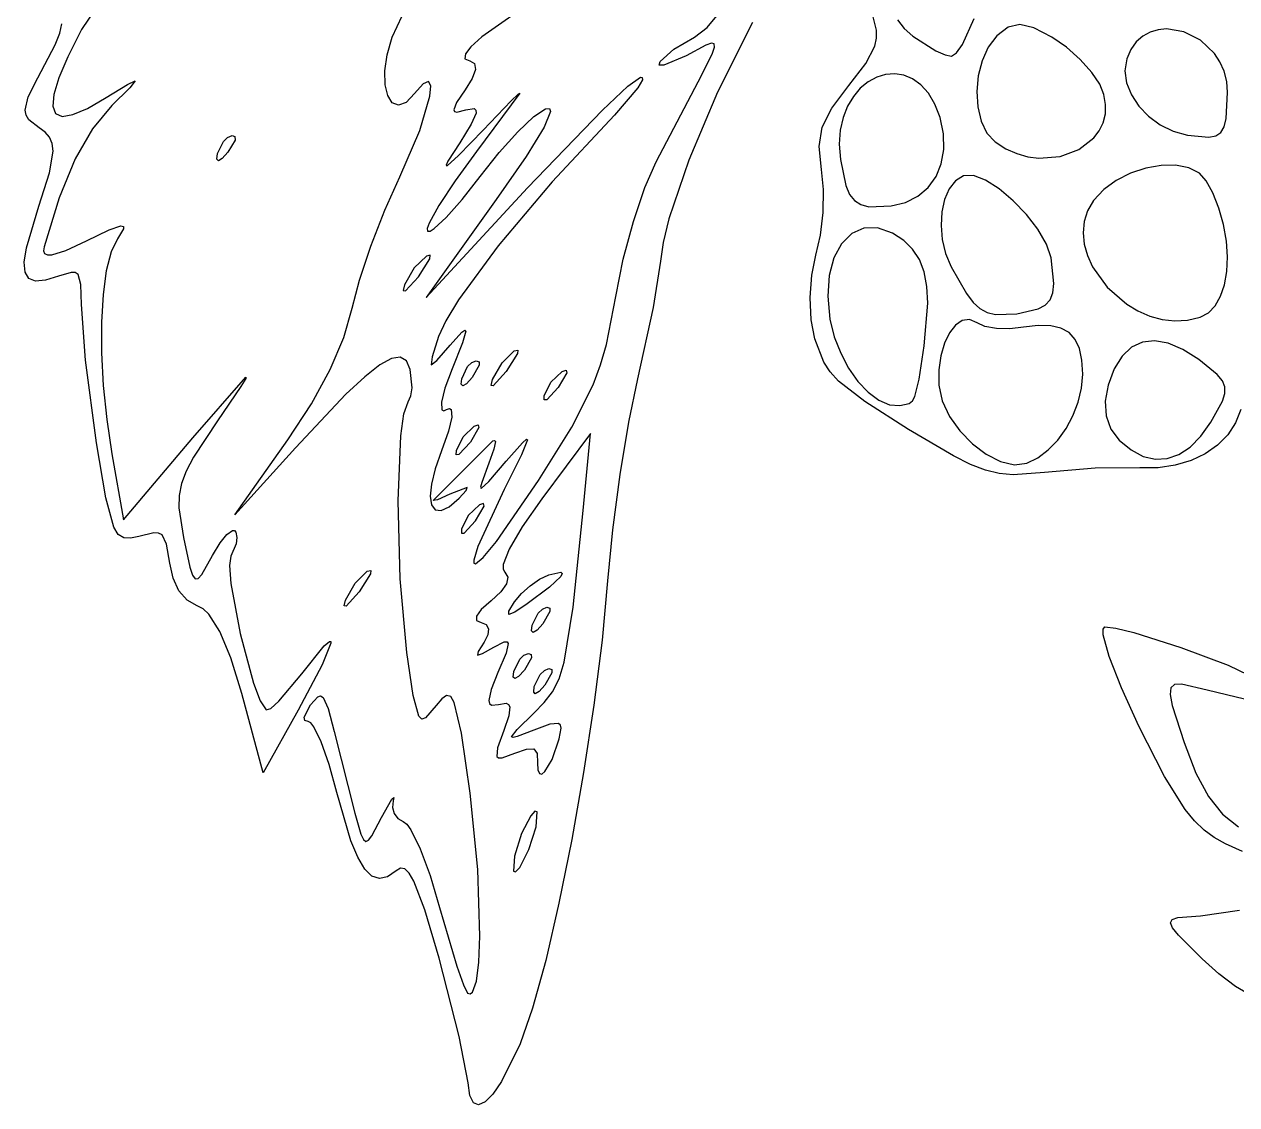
# Model space of a CAD drawing. Extents: x 9 to 1857, y 16 to 982.
# Drawn here: x 195.1 to 307.9, y 402.6 to 503.2 of the extents above; entities that cross this region are included whole.
import ezdxf

# ---------------------------------------------------------------- set-up
doc = ezdxf.new("R2010")
doc.units = 0

msp = doc.modelspace()

# ---------------------------------------------------------------- linework, layer by layer
at = {"layer": 'Layer 1'}
for p, q in [((242.727232, 505.597712), (237.65612, 502.01877)), ((201.723846, 504.63186), (200.42228, 502.717039)), ((258.625639, 502.88313), (260.011327, 504.550705)), ((229.32903, 501.99306), (230.262135, 503.988825)), ((262.85121, 503.35956), (259.603875, 496.871345)), ((274.405523, 502.637199), (274.00337, 504.26763)), ((276.357806, 503.614512), (276.972275, 502.799425)), ((282.381848, 501.322005), (283.480519, 503.739495)), ((197.952912, 501.269263), (198.385935, 502.36106)), ((198.385935, 502.36106), (198.573371, 503.220336)), ((200.42228, 502.717039), (199.12575, 500.16831)), ((257.44311, 501.98659), (258.625639, 502.88313)), ((274.399042, 501.89638), (274.405523, 502.637199)), ((276.972275, 502.799425), (277.77474, 502.07929)), ((285.60553, 502.13038), (284.800053, 501.075036)), ((286.649898, 502.926444), (285.60553, 502.13038)), ((287.747694, 503.173874), (286.649898, 502.926444)), ((289.048827, 502.869085), (287.747694, 503.173874)), ((290.70321, 502.00849), (289.048827, 502.869085)), ((299.859295, 502.466188), (299.174954, 502.090263)), ((300.604531, 502.687451), (299.859295, 502.466188)), ((301.390549, 502.760771), (300.604531, 502.687451)), ((303.00448, 502.490446), (301.390549, 502.760771)), ((304.540184, 501.708952), (303.00448, 502.490446)), ((196.33464, 498.21036), (197.952912, 501.269263)), ((228.846534, 500.363512), (229.32903, 501.99306)), ((236.65476, 501.10945), (236.133914, 500.429757)), ((237.65612, 502.01877), (236.65476, 501.10945)), ((255.53054, 500.883567), (257.44311, 501.98659)), ((258.523112, 501.239103), (256.67003, 500.27016)), ((259.035661, 501.421841), (258.523112, 501.239103)), ((259.295407, 501.375426), (259.035661, 501.421841)), ((259.12606, 500.511139), (259.319743, 501.078859)), ((259.319743, 501.078859), (259.295407, 501.375426)), ((273.409723, 499.536672), (274.238674, 501.156844)), ((274.238674, 501.156844), (274.399042, 501.89638)), ((277.77474, 502.07929), (279.926525, 500.725307)), ((281.840363, 500.548754), (282.381848, 501.322005)), ((284.800053, 501.075036), (284.216323, 499.799606)), ((292.061905, 501.052269), (290.70321, 502.00849)), ((293.357391, 499.905241), (292.061905, 501.052269)), ((298.571621, 501.55296), (298.069409, 500.847561)), ((299.174954, 502.090263), (298.571621, 501.55296)), ((305.836757, 500.470027), (304.540184, 501.708952)), ((199.12575, 500.16831), (198.301146, 498.200589)), ((228.634412, 498.865737), (228.846534, 500.363512)), ((236.133914, 500.429757), (236.097161, 499.986896)), ((236.097161, 499.986896), (236.54808, 499.78807)), ((254.24902, 499.71429), (255.53054, 500.883567)), ((256.67003, 500.27016), (254.616945, 499.375777)), ((258.15421, 498.47825), (259.12606, 500.511139)), ((279.926525, 500.725307), (280.793593, 500.339508)), ((280.793593, 500.339508), (281.3644, 500.2288)), ((281.3644, 500.2288), (281.840363, 500.548754)), ((294.443029, 498.711558), (293.357391, 499.905241)), ((297.68843, 499.96735), (297.518146, 498.873972)), ((298.069409, 500.847561), (297.68843, 499.96735)), ((306.345088, 499.69582), (305.836757, 500.470027)), ((228.663658, 497.572802), (228.634412, 498.865737)), ((236.54808, 499.78807), (236.995231, 499.543686)), ((237.065997, 498.980327), (236.768496, 498.147932)), ((236.995231, 499.543686), (237.065997, 498.980327)), ((254.182618, 499.381801), (254.24902, 499.71429)), ((254.616945, 499.375777), (254.182618, 499.381801)), ((271.82557, 497.48679), (273.409723, 499.536672)), ((284.216323, 499.799606), (283.855695, 498.388266)), ((297.518146, 498.873972), (297.670596, 497.74905)), ((306.733297, 498.827407), (306.345088, 499.69582)), ((306.981272, 497.871504), (306.733297, 498.827407)), ((195.452109, 496.453386), (196.33464, 498.21036)), ((198.301146, 498.200589), (197.834828, 496.665075)), ((204.697798, 497.588418), (205.413517, 497.920019)), ((205.413517, 497.920019), (204.909568, 497.293403)), ((232.218558, 497.659009), (231.41518, 496.73806)), ((232.713532, 497.871314), (232.218558, 497.659009)), ((232.915009, 497.459187), (232.713532, 497.871314)), ((236.768496, 498.147932), (236.11084, 497.09644)), ((251.26494, 497.434207), (252.44601, 498.27895)), ((252.6036, 498.031728), (252.198197, 497.283205)), ((252.44601, 498.27895), (252.60016, 498.225248)), ((252.60016, 498.225248), (252.6036, 498.031728)), ((253.89676, 490.3946), (258.15421, 498.47825)), ((273.620289, 497.838364), (272.888378, 497.23922)), ((274.413641, 498.268687), (273.620289, 497.838364)), ((275.246199, 498.520856), (274.413641, 498.268687)), ((276.095724, 498.585534), (275.246199, 498.520856)), ((276.93998, 498.453389), (276.095724, 498.585534)), ((277.756728, 498.115085), (276.93998, 498.453389)), ((278.523731, 497.561289), (277.756728, 498.115085)), ((283.855695, 498.388266), (283.719522, 496.925191)), ((295.17218, 497.61537), (294.443029, 498.711558)), ((295.552007, 496.652522), (295.17218, 497.61537)), ((295.17218, 497.61537), (295.17218, 497.61537)), ((297.670596, 497.74905), (298.109812, 496.637717)), ((307.0689, 496.83483), (306.981272, 497.871504)), ((197.834828, 496.665075), (197.729523, 495.558882)), ((202.71354, 496.36668), (204.697798, 497.588418)), ((204.909568, 497.293403), (203.23482, 495.64049)), ((228.905266, 496.557774), (228.663658, 497.572802)), ((229.330229, 495.893718), (228.905266, 496.557774)), ((231.41518, 496.73806), (230.614192, 495.910795)), ((231.907542, 493.318348), (232.837897, 496.506841)), ((232.837897, 496.506841), (232.915009, 497.459187)), ((236.11084, 497.09644), (235.304386, 495.89896)), ((241.207586, 496.772359), (237.17481, 491.35462)), ((240.400254, 496.069741), (241.033252, 496.685941)), ((241.033252, 496.685941), (241.207586, 496.772359)), ((248.883705, 495.209561), (251.26494, 497.434207)), ((252.198197, 497.283205), (250.0172, 494.746)), ((259.603875, 496.871345), (256.926501, 490.56043)), ((270.231015, 495.397295), (271.82557, 497.48679)), ((272.240148, 496.480589), (271.697834, 495.571806)), ((272.888378, 497.23922), (272.240148, 496.480589)), ((279.218753, 496.782666), (278.523731, 497.561289)), ((279.819555, 495.769881), (279.218753, 496.782666)), ((283.719522, 496.925191), (283.809159, 495.494559)), ((295.719337, 495.728584), (295.552007, 496.652522)), ((298.109812, 496.637717), (298.79983, 495.585106)), ((306.948871, 494.432), (307.0689, 496.83483)), ((307.0689, 496.83483), (307.0689, 496.83483)), ((195.178046, 495.214769), (195.452109, 496.453386)), ((197.729523, 495.558882), (197.987955, 494.879122)), ((199.606927, 494.787356), (200.972916, 495.369575)), ((200.972916, 495.369575), (202.71354, 496.36668)), ((203.23482, 495.64049), (201.422057, 493.476789)), ((229.90954, 495.653703), (229.330229, 495.893718)), ((230.614192, 495.910795), (229.90954, 495.653703)), ((235.304386, 495.89896), (235.045149, 495.226619)), ((236.17644, 495.22633), (236.953712, 495.351121)), ((236.953712, 495.351121), (237.116612, 495.212617)), ((237.78696, 493.34111), (240.400254, 496.069741)), ((269.347557, 493.615851), (270.231015, 495.397295)), ((271.697834, 495.571806), (271.283675, 494.522205)), ((280.3039, 494.5136), (279.819555, 495.769881)), ((283.809159, 495.494559), (284.125958, 494.180544)), ((295.691487, 494.853126), (295.719337, 495.728584)), ((298.79983, 495.585106), (299.704684, 494.63635)), ((195.270979, 494.731774), (195.178046, 495.214769)), ((195.518175, 494.308684), (195.270979, 494.731774)), ((196.47822, 493.54931), (195.518175, 494.308684)), ((197.987955, 494.879122), (198.612848, 494.62291)), ((198.612848, 494.62291), (199.606927, 494.787356)), ((235.045149, 495.226619), (235.12137, 495.069326)), ((235.12137, 495.069326), (235.335157, 495.02166)), ((235.335157, 495.02166), (236.17644, 495.22633)), ((237.12689, 494.928669), (236.683185, 493.889902)), ((237.116612, 495.212617), (237.12689, 494.928669)), ((241.009255, 493.194477), (242.515677, 494.614314)), ((241.90431, 487.97315), (248.883705, 495.209561)), ((242.515677, 494.614314), (243.59001, 495.3177)), ((244.057471, 495.07295), (243.465627, 493.616619)), ((243.59001, 495.3177), (243.954533, 495.343793)), ((243.954533, 495.343793), (244.057471, 495.07295)), ((250.0172, 494.746), (244.216019, 488.514864)), ((271.283675, 494.522205), (271.019908, 493.341121)), ((280.62731, 492.984077), (280.3039, 494.5136)), ((280.3039, 494.5136), (280.3039, 494.5136)), ((295.485772, 494.035722), (295.691487, 494.853126)), ((299.704684, 494.63635), (300.788407, 493.836582)), ((306.755769, 493.657236), (306.948871, 494.432)), ((197.04334, 493.149248), (196.47822, 493.54931)), ((197.446233, 492.682616), (197.04334, 493.149248)), ((201.422057, 493.476789), (199.817272, 490.66777)), ((230.04173, 488.97954), (231.907542, 493.318348)), ((235.493734, 490.970328), (237.78696, 493.34111)), ((236.683185, 493.889902), (235.60981, 492.16575)), ((239.270685, 491.264412), (241.009255, 493.194477)), ((243.465627, 493.616619), (241.788553, 490.901036)), ((269.068859, 491.81464), (269.347557, 493.615851)), ((271.019908, 493.341121), (270.928771, 492.037888)), ((284.125958, 494.180544), (284.671274, 493.067322)), ((294.610006, 492.613357), (295.119506, 493.285941)), ((295.119506, 493.285941), (295.485772, 494.035722)), ((300.788407, 493.836582), (302.015034, 493.230935)), ((302.015034, 493.230935), (303.3486, 492.86454)), ((305.964542, 492.812836), (306.436916, 493.127392)), ((306.436916, 493.127392), (306.755769, 493.657236)), ((197.686731, 492.109792), (197.446233, 492.682616)), ((197.764666, 491.391155), (197.686731, 492.109792)), ((213.06772, 491.15756), (213.618258, 492.287913)), ((213.618258, 492.287913), (214.008884, 492.659179)), ((214.008884, 492.659179), (214.41736, 492.82809)), ((214.710304, 492.422016), (214.04384, 491.27744)), ((214.41736, 492.82809), (214.689887, 492.742805)), ((214.689887, 492.742805), (214.710304, 492.422016)), ((235.60981, 492.16575), (234.513147, 490.440947)), ((270.928771, 492.037888), (271.0325, 490.62184)), ((280.662231, 491.537431), (280.62731, 492.984077)), ((284.671274, 493.067322), (285.44646, 492.23907)), ((285.44646, 492.23907), (286.435966, 491.613251)), ((293.230563, 491.538064), (294.610006, 492.613357)), ((303.3486, 492.86454), (305.310878, 492.683932)), ((305.310878, 492.683932), (305.964542, 492.812836)), ((197.432176, 489.357959), (197.764666, 491.391155)), ((213.009059, 490.635934), (213.06768, 491.15759)), ((213.06768, 491.15759), (213.06772, 491.15756)), ((214.04384, 491.27744), (213.513298, 490.697845)), ((234.438459, 490.02304), (235.493734, 490.970328)), ((237.17481, 491.35462), (235.183016, 488.636973)), ((237.49991, 489.03034), (239.270685, 491.264412)), ((241.788553, 490.901036), (239.00032, 486.87853)), ((269.28858, 489.66584), (269.068859, 491.81464)), ((280.425314, 490.203734), (280.662231, 491.537431)), ((286.435966, 491.613251), (287.45539, 491.160344)), ((287.45539, 491.160344), (288.487417, 490.870779)), ((288.487417, 490.870779), (289.514732, 490.734984)), ((289.514732, 490.734984), (291.485964, 490.886415)), ((291.485964, 490.886415), (293.230563, 491.538064)), ((199.817272, 490.66777), (198.343157, 487.052111)), ((213.162985, 490.483348), (213.009059, 490.635934)), ((213.513298, 490.697845), (213.162985, 490.483348)), ((234.513147, 490.440947), (234.341307, 490.064988)), ((234.341307, 490.064988), (234.438459, 490.02304)), ((252.830692, 488.007259), (253.89676, 490.3946)), ((256.926501, 490.56043), (255.075735, 485.09433)), ((271.0325, 490.62184), (271.537246, 488.178299)), ((279.933211, 489.013059), (280.425314, 490.203734)), ((299.447724, 489.799974), (298.036473, 489.328633)), ((300.869359, 490.054262), (299.447724, 489.799974)), ((302.228049, 490.072714), (300.869359, 490.054262)), ((303.450463, 489.836548), (302.228049, 490.072714)), ((304.46327, 489.32698), (303.450463, 489.836548)), ((196.44742, 486.26606), (197.432176, 489.357959)), ((228.645353, 485.880199), (230.04173, 488.97954)), ((235.183016, 488.636973), (233.659245, 486.332672)), ((235.823985, 486.890615), (237.49991, 489.03034)), ((269.465802, 487.806822), (269.28858, 489.66584)), ((279.202573, 487.995477), (279.933211, 489.013059)), ((281.748881, 488.625914), (281.159012, 487.86971)), ((282.49362, 489.09463), (281.748881, 488.625914)), ((283.409845, 489.11819), (282.49362, 489.09463)), ((284.552361, 488.676756), (283.409845, 489.11819)), ((285.822653, 487.862825), (284.552361, 488.676756)), ((296.708939, 488.659024), (295.538451, 487.809928)), ((298.036473, 489.328633), (296.708939, 488.659024)), ((305.063983, 488.636272), (304.46327, 489.32698)), ((305.684596, 487.505225), (305.063983, 488.636272)), ((232.4915, 477.76925), (241.90431, 487.97315)), ((244.216019, 488.514864), (239.19902, 482.560079)), ((251.767595, 484.848), (252.830692, 488.007259)), ((269.424531, 485.683655), (269.465802, 487.806822)), ((271.537246, 488.178299), (271.887416, 487.361186)), ((278.250051, 487.181062), (279.202573, 487.995477)), ((281.159012, 487.86971), (280.732155, 486.885257)), ((287.122209, 486.768895), (285.822653, 487.862825)), ((295.538451, 487.809928), (294.59834, 486.80013)), ((306.251954, 486.090611), (305.684596, 487.505225)), ((198.343157, 487.052111), (196.9224, 482.46849)), ((239.00032, 486.87853), (232.4915, 477.76925)), ((233.659245, 486.332672), (232.753144, 484.685083)), ((234.344177, 485.217126), (235.823985, 486.890615)), ((271.887416, 487.361186), (272.340441, 486.779171)), ((272.340441, 486.779171), (272.924565, 486.406252)), ((272.924565, 486.406252), (273.66803, 486.216423)), ((275.74596, 486.28202), (277.092296, 486.599886)), ((277.092296, 486.599886), (278.250051, 487.181062)), ((280.732155, 486.885257), (280.476451, 485.731797)), ((288.352515, 485.487463), (287.122209, 486.768895)), ((294.59834, 486.80013), (294.039305, 485.839721)), ((195.278281, 482.375508), (196.44742, 486.26606)), ((227.340384, 482.546271), (228.645353, 485.880199)), ((233.220849, 484.177052), (234.344177, 485.217126)), ((269.182232, 483.557998), (269.424531, 485.683655)), ((273.66803, 486.216423), (275.74596, 486.28202)), ((280.476451, 485.731797), (280.400041, 484.468573)), ((289.415057, 484.111026), (288.352515, 485.487463)), ((294.039305, 485.839721), (293.720166, 484.826161)), ((306.6929, 484.5492), (306.251954, 486.090611)), ((200.86456, 483.03615), (202.970489, 484.07287)), ((202.970489, 484.07287), (204.086922, 484.445975)), ((204.318352, 484.16241), (203.76927, 483.22912)), ((204.086922, 484.445975), (204.306732, 484.385842)), ((204.306732, 484.385842), (204.318352, 484.16241)), ((232.753144, 484.685083), (232.578484, 484.183606)), ((232.578484, 484.183606), (232.61436, 483.93757)), ((232.842977, 483.946788), (233.220849, 484.177052)), ((250.83064, 481.328141), (251.767595, 484.848)), ((255.075735, 485.09433), (254.54053, 482.886684)), ((273.216038, 484.219181), (272.085191, 483.70527)), ((274.498713, 484.250048), (273.216038, 484.219181)), ((275.89442, 483.74467), (274.498713, 484.250048)), ((280.400041, 484.468573), (280.511065, 483.154824)), ((290.211324, 482.732083), (289.415057, 484.111026)), ((293.720166, 484.826161), (293.62322, 483.778852)), ((306.961845, 483.011029), (306.6929, 484.5492)), ((306.6929, 484.5492), (306.6929, 484.5492)), ((198.94441, 482.128428), (200.86456, 483.03615)), ((203.76927, 483.22912), (203.167466, 482.000238)), ((232.61436, 483.93757), (232.842977, 483.946788)), ((268.75637, 481.69151), (269.182232, 483.557998)), ((272.085191, 483.70527), (271.144968, 482.761516)), ((276.925343, 483.064543), (275.89442, 483.74467)), ((277.752423, 482.255368), (276.925343, 483.064543)), ((280.511065, 483.154824), (280.817664, 481.849793)), ((293.62322, 483.778852), (293.730763, 482.717194)), ((307.061679, 481.54466), (306.961845, 483.011029)), ((195.083465, 481.051597), (195.278281, 482.375508)), ((196.9224, 482.46849), (196.876386, 482.093649)), ((196.876386, 482.093649), (196.982115, 481.845863)), ((196.982115, 481.845863), (197.240683, 481.72529)), ((197.65319, 481.732087), (198.94441, 482.128428)), ((203.167466, 482.000238), (202.714554, 480.243857)), ((226.272922, 479.378178), (227.340384, 482.546271)), ((239.19902, 482.560079), (235.495436, 477.547255)), ((254.54053, 482.886684), (254.30822, 481.14056)), ((271.144968, 482.761516), (270.434162, 481.441123)), ((278.382798, 481.291707), (277.752423, 482.255368)), ((280.817664, 481.849793), (281.32798, 480.61272)), ((290.6428, 481.44313), (290.211324, 482.732083)), ((293.730763, 482.717194), (294.025092, 481.660586)), ((195.156835, 480.11184), (195.083465, 481.051597)), ((197.240683, 481.72529), (197.65319, 481.732087)), ((232.505, 481.614), (231.3756, 480.515101)), ((231.76676, 479.69739), (232.821115, 481.364011)), ((232.846456, 481.697546), (232.50495, 481.61404)), ((232.50495, 481.61404), (232.505, 481.614)), ((232.821115, 481.364011), (232.846456, 481.697546)), ((250.143, 477.859), (250.83064, 481.328141)), ((254.30822, 481.14056), (253.623582, 476.81899)), ((268.364836, 479.840533), (268.75637, 481.69151)), ((270.434162, 481.441123), (269.99157, 479.797291)), ((278.823605, 480.148121), (278.382798, 481.291707)), ((290.90068, 479.059442), (290.6428, 481.44313)), ((290.6428, 481.44313), (290.6428, 481.44313)), ((294.025092, 481.660586), (294.488503, 480.628429)), ((306.999865, 480.179833), (307.061679, 481.54466)), ((195.504652, 479.533669), (195.156835, 480.11184)), ((198.25741, 479.743), (197.048678, 479.371816)), ((199.443978, 480.096323), (198.25741, 479.743)), ((199.827089, 480.078644), (199.443978, 480.096323)), ((200.095337, 479.900444), (199.827089, 480.078644)), ((200.363008, 478.9696), (200.095337, 479.900444)), ((202.714554, 480.243857), (202.412677, 478.04164)), ((231.3756, 480.515101), (230.47465, 478.93861)), ((230.549696, 478.370885), (231.76676, 479.69739)), ((268.215979, 477.75711), (268.364836, 479.840533)), ((269.99157, 479.797291), (269.855988, 477.883223)), ((279.08198, 478.799173), (278.823605, 480.148121)), ((281.32798, 480.61272), (282.755068, 478.120112)), ((294.488503, 480.628429), (295.851755, 478.71507)), ((306.783867, 478.946287), (306.999865, 480.179833)), ((196.133179, 479.294517), (195.504652, 479.533669)), ((197.048678, 479.371816), (196.133179, 479.294517)), ((200.39851, 477.11803), (200.363008, 478.9696)), ((225.58907, 476.77634), (226.272922, 479.378178)), ((230.47465, 478.93861), (230.348221, 478.405519)), ((279.165059, 477.219424), (279.08198, 478.799173)), ((290.809095, 478.21067), (290.90068, 479.059442)), ((295.851755, 478.71507), (297.678889, 477.132318)), ((306.421148, 477.873765), (306.783867, 478.946287)), ((202.412677, 478.04164), (202.263975, 475.475245)), ((230.348221, 478.405519), (230.549696, 478.370885)), ((235.495436, 477.547255), (234.30156, 475.60208)), ((249.27296, 473.402617), (250.14308, 477.85872)), ((250.14308, 477.85872), (250.143, 477.859)), ((268.312992, 475.69645), (268.215979, 477.75711)), ((269.855988, 477.883223), (270.06621, 475.75212)), ((282.755068, 478.120112), (283.386048, 477.30141)), ((283.386048, 477.30141), (284.019479, 476.726775)), ((290.096645, 477.056317), (290.546965, 477.552492)), ((290.546965, 477.552492), (290.809095, 478.21067)), ((305.91917, 476.992004), (306.421148, 477.873765)), ((200.794174, 471.916034), (200.39851, 477.11803)), ((224.81074, 474.028309), (225.58907, 476.77634)), ((253.623582, 476.81899), (252.15572, 470.20566)), ((278.83388, 473.26577), (279.165059, 477.219424)), ((284.019479, 476.726775), (284.698479, 476.365457)), ((284.698479, 476.365457), (285.466167, 476.186706)), ((285.466167, 476.186706), (287.44009, 476.2539)), ((287.44009, 476.2539), (289.44049, 476.693554)), ((289.44049, 476.693554), (290.096645, 477.056317)), ((297.678889, 477.132318), (298.722153, 476.513421)), ((298.722153, 476.513421), (299.828277, 476.035376)), ((304.52729, 475.91973), (305.285396, 476.330746)), ((305.285396, 476.330746), (305.91917, 476.992004)), ((202.263975, 475.475245), (202.270591, 472.626335)), ((234.30156, 475.60208), (233.6345, 474.142)), ((268.65907, 473.91376), (268.312992, 475.69645)), ((270.06621, 475.75212), (270.468981, 474.11637)), ((281.743139, 475.192706), (281.178405, 474.474739)), ((282.378786, 475.617396), (281.743139, 475.192706)), ((283.05695, 475.702425), (282.378786, 475.617396)), ((283.74924, 475.40141), (283.05695, 475.702425)), ((284.486459, 475.07657), (283.74924, 475.40141)), ((285.548486, 474.890197), (284.486459, 475.07657)), ((289.449852, 475.153605), (288.07872, 474.98722)), ((290.605614, 475.132284), (289.449852, 475.153605)), ((291.556069, 474.915247), (290.605614, 475.132284)), ((299.828277, 476.035376), (300.979556, 475.717585)), ((300.979556, 475.717585), (302.158287, 475.579446)), ((302.158287, 475.579446), (303.346766, 475.640361)), ((303.346766, 475.640361), (304.52729, 475.91973)), ((223.548192, 471.055055), (224.81074, 474.028309)), ((233.6345, 474.142), (233.04268, 472.230718)), ((234.73054, 473.33255), (235.807874, 474.521497)), ((235.807874, 474.521497), (236.084487, 474.72105)), ((236.188002, 474.635787), (235.880557, 473.546204)), ((236.084487, 474.72105), (236.188002, 474.635787)), ((269.500599, 471.756413), (268.65907, 473.91376)), ((270.468981, 474.11637), (271.059262, 472.574299)), ((281.178405, 474.474739), (280.712976, 473.509877)), ((286.793261, 474.855883), (285.548486, 474.890197)), ((288.07872, 474.98722), (286.793261, 474.855883)), ((292.311283, 474.494485), (291.556069, 474.915247)), ((292.881318, 473.861989), (292.311283, 474.494485)), ((233.487946, 471.901879), (234.73054, 473.33255)), ((235.880557, 473.546204), (234.89517, 471.12353)), ((239.552326, 471.692218), (240.68176, 472.79109)), ((240.68176, 472.79109), (241.023263, 472.874603)), ((241.023263, 472.874603), (240.997917, 472.541074)), ((248.719744, 471.489295), (249.27296, 473.402617)), ((278.366565, 470.162699), (278.83389, 473.2658)), ((278.83389, 473.2658), (278.83388, 473.26577)), ((280.712976, 473.509877), (280.375247, 472.344502)), ((293.27624, 473.009748), (292.881318, 473.861989)), ((293.506112, 471.929755), (293.27624, 473.009748)), ((298.117823, 473.129429), (297.241127, 472.299425)), ((299.132881, 473.610223), (298.117823, 473.129429)), ((300.276865, 473.739142), (299.132881, 473.610223)), ((301.540338, 473.513521), (300.276865, 473.739142)), ((302.913862, 472.930695), (301.540338, 473.513521)), ((304.388, 471.988), (302.913862, 472.930695)), ((201.80678, 464.24923), (200.794174, 471.916034)), ((202.270591, 472.626335), (202.434666, 469.57657)), ((229.257364, 472.091752), (228.168241, 471.495131)), ((230.06972, 472.204129), (229.257364, 472.091752)), ((230.640606, 471.856379), (230.06972, 472.204129)), ((231.00532, 471.07262), (230.640606, 471.856379)), ((233.04268, 472.230718), (232.959577, 471.509306)), ((232.959577, 471.509306), (233.487946, 471.901879)), ((236.341326, 471.331752), (236.731954, 471.703019)), ((236.731954, 471.703019), (237.14043, 471.87193)), ((237.14043, 471.87193), (237.412957, 471.786645)), ((237.412957, 471.786645), (237.433372, 471.465856)), ((238.65141, 470.1157), (239.552326, 471.692218)), ((240.997917, 472.541074), (239.94357, 470.87445)), ((270.082116, 470.857766), (269.500599, 471.756413)), ((271.059262, 472.574299), (271.802085, 471.169091)), ((280.375247, 472.344502), (280.19361, 471.024999)), ((293.581, 470.614), (293.506112, 471.929755)), ((297.241127, 472.299425), (296.51223, 471.122877)), ((306.110269, 470.59201), (304.388, 471.988)), ((304.388, 471.988), (304.388, 471.988)), ((221.809399, 467.872918), (223.548192, 471.055055)), ((228.168241, 471.495131), (226.767053, 470.390147)), ((231.170489, 469.360363), (231.00532, 471.07262)), ((234.89517, 471.12353), (234.222432, 469.328201)), ((235.79078, 470.2014), (236.341326, 471.331752)), ((237.433372, 471.465856), (236.7669, 470.32128)), ((239.94357, 470.87445), (238.726497, 469.547949)), ((244.101747, 469.890958), (245.13083, 470.87048)), ((245.568206, 470.754036), (244.77907, 469.39074)), ((245.13083, 470.87048), (245.508603, 470.992393)), ((245.508603, 470.992393), (245.568206, 470.754036)), ((248.02686, 469.640787), (248.719744, 471.489295)), ((270.863497, 469.989395), (270.082116, 470.857766)), ((271.802085, 471.169091), (272.662483, 469.94393)), ((280.19361, 471.024999), (280.19646, 469.59775)), ((293.472542, 469.317428), (293.581, 470.614)), ((293.581, 470.614), (293.581, 470.614)), ((296.51223, 471.122877), (295.94057, 469.60245)), ((306.584684, 470.016152), (306.110269, 470.59201)), ((202.434666, 469.57657), (202.758341, 466.407611)), ((210.78613, 464.70512), (215.708646, 470.36106)), ((215.239843, 469.478315), (213.05809, 466.28941)), ((215.699633, 470.215816), (215.239843, 469.478315)), ((215.708646, 470.36106), (215.699633, 470.215816)), ((226.767053, 470.390147), (225.018502, 468.752683)), ((235.732125, 469.679774), (235.79074, 470.20143)), ((235.886053, 469.527187), (235.732125, 469.679774)), ((235.79074, 470.20143), (235.79078, 470.2014)), ((236.236364, 469.741685), (235.886053, 469.527187)), ((236.7669, 470.32128), (236.236364, 469.741685)), ((238.525024, 469.58258), (238.65145, 470.11567)), ((238.726497, 469.547949), (238.525024, 469.58258)), ((238.65145, 470.11567), (238.65141, 470.1157)), ((243.46826, 468.61928), (244.101747, 469.890958)), ((246.039392, 465.703199), (248.02686, 469.640787)), ((252.15572, 470.20566), (251.309509, 466.169765)), ((273.303947, 468.074245), (270.863497, 469.989395)), ((272.662483, 469.94393), (273.605486, 468.941999)), ((277.974582, 468.5457), (278.366565, 470.162699)), ((280.19646, 469.59775), (280.508916, 468.140275)), ((295.94057, 469.60245), (295.678505, 468.115372)), ((306.815401, 469.448689), (306.584684, 470.016152)), ((306.813008, 468.834849), (306.815401, 469.448689)), ((225.018502, 468.752683), (220.33812, 463.78384)), ((230.79604, 468.04814), (231.047284, 468.604626)), ((231.047284, 468.604626), (231.170489, 469.360363)), ((234.222432, 469.328201), (233.902014, 468.019802)), ((243.462864, 468.222361), (243.46826, 468.61928)), ((243.46826, 468.61928), (243.46826, 468.61928)), ((244.77907, 469.39074), (243.708206, 468.235506)), ((273.605486, 468.941999), (274.596127, 468.206481)), ((277.741517, 468.133349), (277.974582, 468.5457)), ((293.161671, 468.01889), (293.472542, 469.317428)), ((306.588091, 468.11986), (306.813008, 468.834849)), ((219.60233, 464.49824), (221.809399, 467.872918)), ((230.41072, 466.926577), (230.79604, 468.04814)), ((233.902014, 468.019802), (233.949558, 467.313807)), ((233.949558, 467.313807), (234.116205, 467.222797)), ((234.116205, 467.222797), (234.38071, 467.32569)), ((234.38071, 467.32569), (234.649791, 467.431137)), ((234.649791, 467.431137), (234.822242, 467.342223)), ((234.822242, 467.342223), (234.883812, 466.6359)), ((243.708206, 468.235506), (243.462864, 468.222361)), ((277.37813, 465.4725), (273.303947, 468.074245)), ((274.596127, 468.206481), (275.599437, 467.78056)), ((275.599437, 467.78056), (276.58045, 467.70742)), ((276.58045, 467.70742), (277.448894, 467.899156)), ((277.448894, 467.899156), (277.741517, 468.133349)), ((280.508916, 468.140275), (281.186797, 466.696999)), ((292.672523, 466.756901), (293.161671, 468.01889)), ((295.678505, 468.115372), (295.768461, 466.734879)), ((305.51303, 466.16735), (306.588091, 468.11986)), ((308.29786, 467.34675), (307.814307, 466.096105)), ((202.758341, 466.407611), (203.24376, 463.20112)), ((213.05809, 466.28941), (210.835973, 462.898201)), ((230.12968, 464.882342), (230.41072, 466.926577)), ((234.883812, 466.6359), (234.578547, 465.315897)), ((251.309509, 466.169765), (250.502897, 461.27617)), ((281.186797, 466.696999), (282.149199, 465.339489)), ((292.029238, 465.569975), (292.672523, 466.756901)), ((295.768461, 466.734879), (296.200562, 465.510264)), ((304.57582, 464.842256), (305.51303, 466.16735)), ((307.814307, 466.096105), (307.08467, 464.980428)), ((229.884272, 458.845778), (230.12968, 464.882342)), ((234.578547, 465.315897), (233.91957, 463.49139)), ((235.929444, 464.793448), (236.95853, 465.77297)), ((237.395905, 465.656526), (236.60676, 464.29323)), ((236.95853, 465.77297), (237.336303, 465.894883)), ((237.336303, 465.894883), (237.395905, 465.656526)), ((242.94517, 460.71982), (246.039392, 465.703199)), ((247.76926, 465.09576), (243.26312, 459.03023)), ((247.08311, 457.9486), (247.76926, 465.09576)), ((281.56125, 463.016315), (277.37813, 465.4725)), ((282.149199, 465.339489), (283.315223, 464.139309)), ((291.255952, 464.496628), (292.029238, 465.569975)), ((296.200562, 465.510264), (296.96493, 464.49082)), ((307.08467, 464.980428), (306.133194, 464.013751)), ((202.665302, 459.114458), (201.80678, 464.24923)), ((204.32932, 457.07839), (210.78613, 464.70512)), ((214.69035, 457.51771), (219.60233, 464.49824)), ((220.33812, 463.78384), (214.69035, 457.51771)), ((234.53969, 460.2531), (238.13965, 463.85673)), ((235.29596, 463.52177), (235.929444, 464.793448)), ((236.60676, 464.29323), (235.535901, 463.137996)), ((238.13965, 463.85673), (238.704599, 464.412916)), ((238.704599, 464.412916), (238.85732, 464.457664)), ((238.92362, 464.346171), (238.797198, 463.652429)), ((238.85732, 464.457664), (238.92362, 464.346171)), ((239.94385, 462.52428), (241.444632, 464.247192)), ((241.92141, 464.510939), (241.359572, 463.122351)), ((241.444632, 464.247192), (241.811935, 464.573534)), ((241.811935, 464.573534), (241.92141, 464.510939)), ((283.315223, 464.139309), (284.603963, 463.168025)), ((290.376803, 463.575373), (291.255952, 464.496628)), ((296.96493, 464.49082), (298.088873, 463.56998)), ((302.53466, 463.137607), (303.579417, 463.831633)), ((303.579417, 463.831633), (304.57582, 464.842256)), ((306.133194, 464.013751), (304.984124, 463.210105)), ((203.24376, 463.20112), (204.32932, 457.07839)), ((210.835973, 462.898201), (210.14872, 461.59827)), ((233.91957, 463.49139), (233.317182, 461.811423)), ((235.290559, 463.124851), (235.29596, 463.52177)), ((235.535901, 463.137996), (235.290559, 463.124851)), ((235.29596, 463.52177), (235.29596, 463.52177)), ((238.797198, 463.652429), (238.32582, 462.32762)), ((241.359572, 463.122351), (239.74451, 459.88826)), ((283.151191, 462.230233), (281.56125, 463.016315)), ((284.603963, 463.168025), (285.93452, 462.497201)), ((288.39747, 462.3432), (289.41593, 462.844725)), ((289.41593, 462.844725), (290.376803, 463.575373)), ((298.088873, 463.56998), (299.218656, 462.976365)), ((299.218656, 462.976365), (300.343441, 462.707848)), ((300.343441, 462.707848), (301.452389, 462.762304)), ((301.452389, 462.762304), (302.53466, 463.137607)), ((304.984124, 463.210105), (303.661706, 462.583521)), ((210.14872, 461.59827), (209.708602, 460.440606)), ((233.317182, 461.811423), (232.968557, 460.390909)), ((238.32582, 462.32762), (237.656586, 460.547922)), ((238.323332, 460.628963), (239.94385, 462.52428)), ((284.538524, 461.697158), (283.151191, 462.230233)), ((285.822101, 461.385835), (284.538524, 461.697158)), ((285.93452, 462.497201), (287.225989, 462.198405)), ((287.225989, 462.198405), (288.39747, 462.3432)), ((294.73847, 461.870417), (290.03883, 461.46987)), ((298.89682, 461.90645), (294.73847, 461.870417)), ((300.593809, 461.917662), (298.89682, 461.90645)), ((302.190186, 462.148029), (300.593809, 461.917662)), ((303.661706, 462.583521), (302.190186, 462.148029)), ((209.708602, 460.440606), (209.489068, 459.334074)), ((232.968557, 460.390909), (232.862002, 459.261426)), ((237.656586, 460.547922), (237.545945, 460.109886)), ((237.608334, 459.97594), (238.323332, 460.628963)), ((239.023438, 455.035325), (242.94517, 460.71982)), ((250.502897, 461.27617), (249.827172, 456.142395)), ((287.100775, 461.265014), (285.822101, 461.385835)), ((290.03883, 461.46987), (287.100775, 461.265014)), ((209.489068, 459.334074), (209.463566, 458.187538)), ((232.862002, 459.261426), (232.985827, 458.454554)), ((233.130489, 458.852577), (234.53969, 460.2531)), ((234.68744, 459.44818), (233.533525, 458.9263)), ((236.308641, 460.079737), (234.68744, 459.44818)), ((235.55109, 459.08474), (236.204645, 459.795057)), ((236.204645, 459.795057), (236.308641, 460.079737)), ((239.74451, 459.88826), (237.28163, 454.582787)), ((237.545945, 460.109886), (237.608334, 459.97594)), ((203.415107, 456.373219), (202.665302, 459.114458)), ((209.463566, 458.187538), (209.88845, 455.40991)), ((230.067479, 451.578295), (229.884272, 458.845778)), ((232.985827, 458.454554), (233.32834, 458.00187)), ((233.533525, 458.9263), (233.130489, 458.852577)), ((233.877849, 457.934955), (234.622663, 458.285385)), ((234.622663, 458.285385), (235.55109, 459.08474)), ((237.4363, 458.46255), (236.407218, 457.483026)), ((237.08454, 456.98281), (237.873676, 458.346103)), ((237.814073, 458.584458), (237.4363, 458.46255)), ((237.4363, 458.46255), (237.4363, 458.46255)), ((237.873676, 458.346103), (237.814073, 458.584458)), ((243.26312, 459.03023), (241.423, 456.406181)), ((233.32834, 458.00187), (233.877849, 457.934955)), ((236.407218, 457.483026), (235.77373, 456.21134)), ((236.013676, 455.827571), (237.08454, 456.98281)), ((246.159664, 448.939339), (247.08311, 457.9486)), ((203.838761, 455.701351), (203.415107, 456.373219)), ((213.945241, 455.711191), (214.452422, 456.068531)), ((214.452422, 456.068531), (214.635081, 456.061884)), ((214.635081, 456.061884), (214.7587, 455.91989)), ((214.7587, 455.91989), (214.861047, 455.425786)), ((235.77373, 456.21134), (235.768334, 455.814423)), ((241.423, 456.406181), (240.213544, 454.349878)), ((249.827172, 456.142395), (249.37362, 451.38596)), ((204.342659, 455.38928), (203.838761, 455.701351)), ((204.96261, 455.357476), (204.342659, 455.38928)), ((205.73442, 455.52641), (204.96261, 455.357476)), ((207.131275, 455.849982), (205.73442, 455.52641)), ((207.586637, 455.838944), (207.131275, 455.849982)), ((207.919412, 455.678517), (207.586637, 455.838944)), ((208.335569, 454.806984), (207.919412, 455.678517)), ((208.61648, 453.03035), (208.335569, 454.806984)), ((209.88845, 455.40991), (210.502044, 452.663301)), ((212.61018, 453.76181), (213.30766, 454.918681)), ((213.30766, 454.918681), (213.945241, 455.711191)), ((214.812939, 454.842524), (214.32255, 453.6999)), ((214.861047, 455.425786), (214.812939, 454.842524)), ((235.768334, 455.814423), (236.013676, 455.827571)), ((237.798752, 453.550742), (239.023438, 455.035325)), ((211.607747, 451.99376), (212.61018, 453.76181)), ((214.32255, 453.6999), (214.17889, 452.809208)), ((237.28163, 454.582787), (236.910164, 453.319879)), ((240.213544, 454.349878), (239.665774, 452.922813)), ((208.933569, 451.627894), (208.61648, 453.03035)), ((210.502044, 452.663301), (210.745812, 451.921927)), ((214.17889, 452.809208), (214.31305, 451.132884)), ((236.910164, 453.319879), (236.931686, 453.033871)), ((236.931686, 453.033871), (237.088432, 452.977395)), ((237.088432, 452.977395), (237.798752, 453.550742)), ((239.665774, 452.922813), (239.649715, 452.464462)), ((209.483014, 450.472953), (208.933569, 451.627894)), ((210.745812, 451.921927), (210.990089, 451.576087)), ((210.990089, 451.576087), (211.266768, 451.60647)), ((211.266768, 451.60647), (211.607747, 451.99376)), ((225.872736, 451.179483), (227.00217, 452.27836)), ((227.318328, 452.028339), (226.26398, 450.36171)), ((227.00217, 452.27836), (227.343673, 452.361869)), ((227.343673, 452.361869), (227.318328, 452.028339)), ((230.68696, 444.71974), (230.067479, 451.578295)), ((239.649715, 452.464462), (239.81071, 452.18648)), ((239.81071, 452.18648), (240.093449, 451.731777)), ((240.093449, 451.731777), (239.964135, 451.117821)), ((242.167258, 450.937543), (243.045999, 451.550268)), ((243.045999, 451.550268), (243.88978, 451.95724)), ((243.88978, 451.95724), (245.005806, 452.201292)), ((245.01831, 451.795855), (243.967779, 450.795751)), ((245.005806, 452.201292), (245.147468, 452.076333)), ((245.147468, 452.076333), (245.01831, 451.795855)), ((249.37362, 451.38596), (248.861542, 445.863538)), ((210.239412, 449.604882), (209.483014, 450.472953)), ((214.31305, 451.132884), (215.17416, 446.480564)), ((224.97182, 449.60296), (225.872736, 451.179483)), ((226.26398, 450.36171), (225.046908, 449.035213)), ((239.437846, 450.375805), (238.52966, 449.53692)), ((239.964135, 451.117821), (239.437846, 450.375805)), ((241.357534, 450.202091), (242.167258, 450.937543)), ((243.967779, 450.795751), (241.8947, 449.2558)), ((211.17736, 449.06304), (210.239412, 449.604882)), ((224.845434, 449.069844), (224.97186, 449.60293)), ((224.97186, 449.60293), (224.97182, 449.60296)), ((238.52966, 449.53692), (237.618284, 448.722747)), ((240.189062, 448.558012), (240.72081, 449.42694)), ((240.72081, 449.42694), (241.357534, 450.202091)), ((241.8947, 449.2558), (240.72412, 448.480006)), ((241.8947, 449.2558), (241.8947, 449.2558)), ((211.72262, 448.768098), (211.17736, 449.06304)), ((212.255434, 448.275861), (211.72262, 448.768098)), ((213.293607, 446.680081), (212.255434, 448.275861)), ((225.046908, 449.035213), (224.845434, 449.069844)), ((237.158265, 448.107318), (237.154314, 447.700999)), ((237.618284, 448.722747), (237.158265, 448.107318)), ((240.17287, 448.244889), (240.189062, 448.558012)), ((240.72412, 448.480006), (240.17287, 448.244889)), ((242.35693, 447.26188), (242.907476, 448.392229)), ((242.907476, 448.392229), (243.298104, 448.763495)), ((243.298104, 448.763495), (243.70658, 448.93241)), ((243.999524, 448.526336), (243.33306, 447.38176)), ((243.70658, 448.93241), (243.979107, 448.847125)), ((243.979107, 448.847125), (243.999524, 448.526336)), ((245.340619, 443.832236), (246.159664, 448.939339)), ((237.154314, 447.700999), (237.61114, 447.51416)), ((237.61114, 447.51416), (238.071398, 447.322929)), ((238.071398, 447.322929), (238.277621, 446.914206)), ((238.277621, 446.914206), (238.220619, 446.348023)), ((242.298279, 446.740254), (242.3569, 447.26191)), ((242.3569, 447.26191), (242.35693, 447.26188)), ((243.33306, 447.38176), (242.802518, 446.802165)), ((295.479441, 446.902837), (295.64797, 447.10804)), ((295.498123, 446.349942), (295.479441, 446.902837)), ((295.64797, 447.10804), (296.671225, 446.985113)), ((296.671225, 446.985113), (298.332234, 446.575896)), ((214.311655, 444.236856), (213.293607, 446.680081)), ((215.17416, 446.480564), (216.424542, 441.857386)), ((222.991134, 445.330631), (223.48976, 445.750968)), ((223.48976, 445.750968), (223.603563, 445.743896)), ((223.603563, 445.743896), (223.627166, 445.593459)), ((238.220619, 446.348023), (237.8912, 445.68441)), ((238.78029, 445.22842), (239.751802, 445.715102)), ((239.751802, 445.715102), (240.01313, 445.724428)), ((240.01313, 445.724428), (240.128004, 445.558476)), ((242.452205, 446.587667), (242.298279, 446.740254)), ((242.802518, 446.802165), (242.452205, 446.587667)), ((248.861542, 445.863538), (248.100201, 439.824249)), ((296.045171, 444.352871), (295.498123, 446.349942)), ((298.332234, 446.575896), (302.72331, 445.19032)), ((220.90683, 442.72138), (222.991134, 445.330631)), ((223.627166, 445.593459), (222.821708, 443.579945)), ((231.285442, 440.70101), (230.68696, 444.71974)), ((237.339293, 444.817697), (237.263946, 444.473083)), ((237.263946, 444.473083), (237.724499, 444.620135)), ((237.8912, 445.68441), (237.339293, 444.817697)), ((237.724499, 444.620135), (238.78029, 445.22842)), ((239.927881, 444.642935), (239.17042, 442.85287)), ((240.128004, 445.558476), (239.927881, 444.642935)), ((241.588684, 444.459461), (241.99716, 444.62837)), ((241.99716, 444.62837), (242.269687, 444.543086)), ((302.72331, 445.19032), (307.132791, 443.534759)), ((215.32935, 440.90734), (214.311655, 444.236856)), ((222.821708, 443.579945), (220.58154, 439.36017)), ((240.64752, 442.95785), (241.198058, 444.088197)), ((241.198058, 444.088197), (241.588684, 444.459461)), ((242.290104, 444.222301), (241.62364, 443.07773)), ((242.269687, 444.543086), (242.290104, 444.222301)), ((244.851525, 442.253385), (245.340619, 443.832236)), ((297.185216, 441.42041), (296.045171, 444.352871)), ((307.132791, 443.534759), (309.87227, 442.19266)), ((218.787397, 440.191504), (220.90683, 442.72138)), ((239.17042, 442.85287), (238.530478, 441.26541)), ((240.588864, 442.43622), (240.64748, 442.95787)), ((240.742789, 442.283636), (240.588864, 442.43622)), ((240.64748, 442.95787), (240.64752, 442.95785)), ((241.0931, 442.498135), (240.742789, 442.283636)), ((241.62364, 443.07773), (241.0931, 442.498135)), ((242.5489, 441.55362), (243.099443, 442.683972)), ((243.099443, 442.683972), (243.490069, 443.055239)), ((243.490069, 443.055239), (243.89855, 443.22415)), ((244.191492, 442.818077), (243.52502, 441.67351)), ((243.89855, 443.22415), (244.171077, 443.138865)), ((244.171077, 443.138865), (244.191492, 442.818077)), ((216.424542, 441.857386), (217.045293, 440.217491)), ((238.530478, 441.26541), (238.326122, 440.258603)), ((242.490245, 441.031996), (242.54886, 441.55365)), ((242.54886, 441.55365), (242.5489, 441.55362)), ((243.52502, 441.67351), (242.994484, 441.093913)), ((244.246067, 441.063741), (244.851525, 442.253385)), ((298.81436, 437.85614), (297.185216, 441.42041)), ((301.771311, 441.434609), (301.71203, 440.800816)), ((302.120596, 441.734819), (301.771311, 441.434609)), ((302.784898, 441.758632), (302.120596, 441.734819)), ((305.15861, 441.2058), (302.784898, 441.758632)), ((314.38954, 438.99525), (305.15861, 441.2058)), ((217.32685, 433.52368), (215.32935, 440.90734)), ((217.045293, 440.217491), (217.58286, 439.3778)), ((218.016232, 439.515275), (218.787397, 440.191504)), ((221.71351, 439.83481), (222.400716, 440.598013)), ((222.400716, 440.598013), (222.666438, 440.683202)), ((222.666438, 440.683202), (222.903726, 440.544375)), ((222.903726, 440.544375), (223.363456, 439.515445)), ((231.793735, 438.802373), (231.285442, 440.70101)), ((233.952974, 440.420199), (233.42029, 439.77122)), ((234.393252, 440.729757), (233.952974, 440.420199)), ((234.767728, 440.631366), (234.393252, 440.729757)), ((235.103007, 440.056496), (234.767728, 440.631366)), ((235.762397, 437.203212), (235.103007, 440.056496)), ((238.326122, 440.258603), (238.38745, 439.964424)), ((242.644173, 440.879413), (242.490245, 441.031996)), ((242.4961, 439.0703), (243.476754, 440.067861)), ((242.994484, 441.093913), (242.644173, 440.879413)), ((243.476754, 440.067861), (244.246067, 441.063741)), ((301.71203, 440.800816), (301.917737, 439.776258)), ((220.58154, 439.36017), (217.32685, 433.52368)), ((217.58286, 439.3778), (218.016232, 439.515275)), ((221.143685, 438.692808), (221.71351, 439.83481)), ((223.363456, 439.515445), (223.92082, 437.35277)), ((233.42029, 439.77122), (232.431973, 438.625289)), ((238.38745, 439.964424), (238.557866, 439.805186)), ((238.557866, 439.805186), (239.22622, 439.8779)), ((239.22622, 439.8779), (239.94246, 440.00055)), ((239.94246, 440.00055), (240.149261, 439.892166)), ((240.149261, 439.892166), (240.256516, 439.663965)), ((240.256516, 439.663965), (240.176382, 438.828075)), ((240.954345, 437.548363), (242.4961, 439.0703)), ((248.100201, 439.824249), (247.142116, 433.5462)), ((301.917737, 439.776258), (303.02406, 436.32611)), ((221.204459, 438.374155), (221.143685, 438.692808)), ((221.50482, 438.29128), (221.204459, 438.374155)), ((221.744143, 438.179038), (221.50482, 438.29128)), ((222.032373, 437.808528), (221.744143, 438.179038)), ((222.711736, 436.40116), (222.032373, 437.808528)), ((232.082852, 438.523545), (231.793735, 438.802373)), ((232.431973, 438.625289), (232.082852, 438.523545)), ((240.176382, 438.828075), (239.71005, 437.45281)), ((243.991375, 438.033259), (242.507, 437.48603)), ((244.789594, 438.111136), (243.991375, 438.033259)), ((244.973538, 437.95955), (244.789594, 438.111136)), ((245.036516, 437.673203), (244.973538, 437.95955)), ((301.19926, 433.18576), (298.81436, 437.85614)), ((223.92082, 437.35277), (225.84229, 429.75897)), ((236.58426, 431.62168), (235.762397, 437.203212)), ((239.71005, 437.45281), (239.123395, 435.837458)), ((240.441645, 436.863778), (240.954345, 437.548363)), ((240.571471, 436.794817), (240.441645, 436.863778)), ((240.958897, 436.886385), (240.571471, 436.794817)), ((242.507, 437.48603), (240.958897, 436.886385)), ((244.220836, 434.773963), (244.86701, 436.67299)), ((244.867, 436.673), (245.036516, 437.673203)), ((244.86701, 436.67299), (244.867, 436.673)), ((223.455279, 434.2861), (222.711736, 436.40116)), ((239.123395, 435.837458), (239.05122, 435.042858)), ((240.72447, 435.34675), (241.824792, 435.736182)), ((241.824792, 435.736182), (242.491074, 435.739626)), ((242.491074, 435.739626), (242.807943, 435.321377)), ((303.02406, 436.32611), (304.117778, 433.496779)), ((239.05122, 435.042858), (239.229481, 434.908873)), ((239.229481, 434.908873), (239.562065, 434.926718)), ((239.562065, 434.926718), (240.72447, 435.34675)), ((242.807943, 435.321377), (242.86003, 434.44573)), ((242.86003, 434.44573), (242.885651, 433.78471)), ((243.542033, 433.626685), (244.220836, 434.773963)), ((224.17537, 431.68027), (223.455279, 434.2861)), ((242.885651, 433.78471), (243.023973, 433.445745)), ((243.023973, 433.445745), (243.250824, 433.402011)), ((243.250824, 433.402011), (243.542033, 433.626685)), ((247.142116, 433.5462), (246.039805, 427.307498)), ((304.117778, 433.496779), (305.290104, 431.305085)), ((303.106411, 430.117771), (301.19926, 433.18576)), ((225.473985, 427.191945), (224.17537, 431.68027)), ((228.33753, 429.3479), (229.295806, 431.055078)), ((229.295806, 431.055078), (229.482098, 431.236837)), ((229.482098, 431.236837), (229.42555, 430.90269)), ((237.298274, 424.518018), (236.58426, 431.62168)), ((305.290104, 431.305085), (306.59757, 429.663643)), ((229.42555, 430.90269), (229.356244, 430.294431)), ((229.356244, 430.294431), (229.507761, 429.729856)), ((242.610908, 429.937319), (242.22446, 429.52965)), ((242.823782, 429.89042), (242.610908, 429.937319)), ((303.988742, 429.038046), (303.106411, 430.117771)), ((225.84229, 429.75897), (226.413937, 427.816152)), ((227.427629, 427.649155), (228.33753, 429.3479)), ((229.507761, 429.729856), (229.849713, 429.271934)), ((229.849713, 429.271934), (230.35171, 428.98363)), ((230.35171, 428.98363), (230.671105, 428.740643)), ((242.22446, 429.52965), (241.369256, 427.869421)), ((242.709, 428.476), (242.823782, 429.89042)), ((304.881129, 428.182967), (303.988742, 429.038046)), ((306.59757, 429.663643), (308.09671, 428.48507)), ((226.413937, 427.816152), (226.639699, 427.316799)), ((227.117304, 427.238117), (227.427629, 427.649155)), ((230.671105, 428.740643), (231.048138, 428.216035)), ((231.048138, 428.216035), (231.919495, 426.453099)), ((241.369256, 427.869421), (240.71392, 425.77456)), ((242.053671, 426.381134), (242.709, 428.476)), ((242.709, 428.476), (242.709, 428.476)), ((305.826737, 427.493882), (304.881129, 428.182967)), ((226.113792, 425.653811), (225.473985, 427.191945)), ((226.639699, 427.316799), (226.864407, 427.125726)), ((226.864407, 427.125726), (227.117304, 427.238117)), ((246.039805, 427.307498), (244.845786, 421.386246)), ((306.86873, 426.91214), (305.826737, 427.493882)), ((308.449236, 426.199499), (306.86873, 426.91214)), ((226.762735, 424.565939), (226.113792, 425.653811)), ((231.919495, 426.453099), (232.854534, 423.957103)), ((240.71392, 425.77456), (240.599145, 424.360135)), ((241.19846, 424.7209), (242.053671, 426.381134)), ((227.432413, 423.913012), (226.762735, 424.565939)), ((229.68187, 424.41073), (228.88038, 423.850725)), ((230.086506, 424.643096), (229.68187, 424.41073)), ((230.488628, 424.580299), (230.086506, 424.643096)), ((230.903471, 424.191525), (230.488628, 424.580299)), ((237.483996, 418.322184), (237.298274, 424.518018)), ((240.599145, 424.360135), (240.812017, 424.313233)), ((240.812017, 424.313233), (241.19846, 424.7209)), ((228.134428, 423.679713), (227.432413, 423.913012)), ((228.88038, 423.850725), (228.134428, 423.679713)), ((231.346267, 423.445959), (230.903471, 424.191525)), ((232.376658, 420.761186), (231.346267, 423.445959)), ((232.854534, 423.957103), (233.74201, 420.99033)), ((233.74201, 420.99033), (235.328857, 415.53081)), ((244.845786, 421.386246), (243.612577, 416.060552)), ((233.70167, 416.27946), (232.376658, 420.761186)), ((301.758536, 419.570268), (301.92269, 419.869525)), ((301.92269, 419.869525), (302.442287, 420.045708)), ((302.442287, 420.045708), (304.54073, 420.21709)), ((304.54073, 420.21709), (308.177616, 420.731208)), ((301.951595, 419.100876), (301.758536, 419.570268)), ((302.503635, 418.414289), (301.951595, 419.100876)), ((237.383394, 415.904864), (237.483996, 418.322184)), ((304.69174, 416.20129), (302.503635, 418.414289)), ((235.56694, 408.989863), (233.70167, 416.27946)), ((235.328857, 415.53081), (235.945112, 413.771388)), ((237.156293, 414.122697), (237.383394, 415.904864)), ((243.612577, 416.060552), (242.392695, 411.608522)), ((306.249623, 414.796912), (304.69174, 416.20129)), ((236.804552, 413.111747), (237.156293, 414.122697)), ((307.79769, 413.642811), (306.249623, 414.796912)), ((235.945112, 413.771388), (236.33003, 413.00808)), ((236.33003, 413.00808), (236.582523, 412.937999)), ((236.582523, 412.937999), (236.804552, 413.111747)), ((309.298804, 412.751867), (307.79769, 413.642811)), ((242.392695, 411.608522), (241.23866, 408.30826)), ((236.39376, 404.66956), (235.56694, 408.989863)), ((241.23866, 408.30826), (239.485195, 404.77452)), ((236.54651, 403.491133), (236.39376, 404.66956)), ((239.485195, 404.77452), (238.685499, 403.619712)), ((236.875468, 402.814517), (236.54651, 403.491133)), ((237.968372, 402.896388), (237.357226, 402.622129)), ((238.685499, 403.619712), (237.968372, 402.896388)), ((237.357226, 402.622129), (236.875468, 402.814517))]:
    msp.add_line(p, q, dxfattribs=at)

doc.saveas('drawing.dxf')
